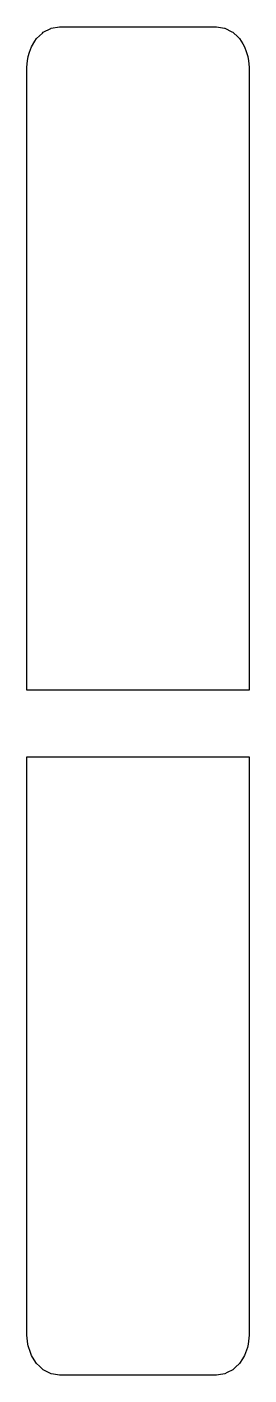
# Model space of a CAD drawing. Header units: metres. Extents: x 2.4 to 16, y -13.9 to 68.7.
import ezdxf

# ---------------------------------------------------------------- set-up
doc = ezdxf.new("R2010")
doc.units = ezdxf.units.M

msp = doc.modelspace()

# ---------------------------------------------------------------- linework, layer by layer
for p, q in [((3.4, 68.362), (3.862, 68.597)), ((3.862, 68.597), (3.882, 68.607)), ((3.882, 68.607), (4.394, 68.689)), ((4.394, 68.689), (4.4, 68.69)), ((4.4, 68.69), (13.895, 68.69)), ((13.895, 68.69), (14, 68.69)), ((14, 68.69), (14.499, 68.61)), ((14.499, 68.61), (14.518, 68.607)), ((14.518, 68.607), (14.948, 68.388)), ((2.668, 67.466), (2.888, 67.817)), ((2.888, 67.817), (2.986, 67.973)), ((2.986, 67.973), (3.343, 68.309)), ((3.343, 68.309), (3.4, 68.362)), ((14.948, 68.388), (15, 68.362)), ((15, 68.362), (15.325, 68.057)), ((15.325, 68.057), (15.414, 67.973)), ((15.414, 67.973), (15.619, 67.646)), ((2.468, 66.876), (2.556, 67.136)), ((2.556, 67.136), (2.668, 67.466)), ((15.619, 67.646), (15.732, 67.466)), ((15.732, 67.466), (15.827, 67.184)), ((15.827, 67.184), (15.932, 66.876)), ((2.4, 66.22), (2.44, 66.623)), ((2.4, 65.291), (2.4, 66.22)), ((2.44, 66.623), (2.468, 66.876)), ((15.932, 66.876), (15.96, 66.623)), ((15.96, 66.623), (16, 66.22)), ((16, 66.22), (16, 64.733)), ((2.4, 65.225), (2.4, 65.291)), ((2.4, 63.632), (2.4, 65.225)), ((16, 64.733), (16, 62.774)), ((2.4, 62.359), (2.4, 63.632)), ((2.4, 62.158), (2.4, 62.359)), ((2.4, 61.06), (2.4, 62.158)), ((16, 62.774), (16, 62.435)), ((16, 62.435), (16, 61.03)), ((2.4, 60.812), (2.4, 61.06)), ((2.4, 59.831), (2.4, 60.812)), ((16, 61.03), (16, 59.99)), ((2.4, 58.932), (2.4, 59.831)), ((16, 59.99), (16, 59.149)), ((2.4, 58.648), (2.4, 58.932)), ((16, 59.149), (16, 58.419)), ((16, 59.149), (16, 59.149)), ((2.4, 57.786), (2.4, 58.648)), ((16, 58.419), (16, 57.746)), ((2.4, 57.494), (2.4, 57.786)), ((2.4, 56.636), (2.4, 57.494)), ((16, 57.746), (16, 57.09)), ((16, 57.09), (16, 56.519)), ((2.4, 56.355), (2.4, 56.636)), ((2.4, 56.122), (2.4, 56.355)), ((16, 56.519), (16, 55.991)), ((2.4, 55.954), (2.4, 56.122)), ((2.4, 53.745), (2.4, 55.954)), ((16, 55.991), (16, 47.205)), ((2.4, 51.504), (2.4, 53.745)), ((2.4, 47.205), (2.4, 51.504)), ((2.4, 40.675), (2.4, 47.205)), ((16, 47.205), (16, 40.675)), ((2.4, 32.614), (2.4, 40.675)), ((16, 40.675), (16, 32.614)), ((2.4, 30.538), (2.4, 32.614)), ((16, 32.614), (16, 28.046)), ((2.4, 28.046), (2.4, 30.538)), ((9.573, 28.046), (2.4, 28.046)), ((16, 28.046), (9.573, 28.046)), ((2.4, 21.924), (2.4, 23.954)), ((2.4, 23.954), (8.827, 23.954)), ((8.827, 23.954), (16, 23.954)), ((16, 23.954), (16, 19.386)), ((2.4, 19.386), (2.4, 21.924)), ((2.4, 15.873), (2.4, 19.386)), ((16, 19.386), (16, 15.873)), ((2.4, 7.992), (2.4, 15.873)), ((16, 15.873), (16, 7.992)), ((2.4, 4.473), (2.4, 7.992)), ((16, 7.992), (16, -0.396)), ((2.4, 1.635), (2.4, 4.473)), ((2.4, -0.806), (2.4, 1.635)), ((2.4, -1.021), (2.4, -0.806)), ((16, -0.396), (16, -0.971)), ((2.4, -1.289), (2.4, -1.021)), ((2.4, -1.583), (2.4, -1.289)), ((2.4, -2.455), (2.4, -1.583)), ((16, -0.971), (16, -1.609)), ((16, -1.609), (16, -2.207)), ((2.4, -2.746), (2.4, -2.455)), ((16, -2.207), (16, -2.836)), ((2.4, -3.642), (2.4, -2.746)), ((16, -2.836), (16, -3.542)), ((16, -2.836), (16, -2.836)), ((2.4, -4.596), (2.4, -3.642)), ((16, -3.542), (16, -4.392)), ((2.4, -4.866), (2.4, -4.596)), ((2.4, -5.917), (2.4, -4.866)), ((16, -4.392), (16, -5.501)), ((16, -5.501), (16, -6.019)), ((2.4, -6.15), (2.4, -5.917)), ((2.4, -7.346), (2.4, -6.15)), ((16, -6.019), (16, -7.515)), ((2.4, -8.786), (2.4, -7.346)), ((16, -7.515), (16, -10.007)), ((2.4, -8.93), (2.4, -8.786)), ((2.4, -10.694), (2.4, -8.93)), ((2.4, -11.484), (2.4, -10.694)), ((16, -10.007), (16, -10.21)), ((16, -10.21), (16, -11.484)), ((2.456, -12.043), (2.4, -11.484)), ((16, -11.484), (15.944, -12.043)), ((2.468, -12.149), (2.456, -12.043)), ((2.609, -12.559), (2.468, -12.149)), ((15.899, -12.245), (15.732, -12.729)), ((15.932, -12.149), (15.899, -12.245)), ((15.944, -12.043), (15.932, -12.149)), ((2.668, -12.729), (2.609, -12.559)), ((2.843, -13.003), (2.668, -12.729)), ((2.986, -13.227), (2.843, -13.003)), ((15.601, -12.934), (15.414, -13.227)), ((15.732, -12.729), (15.601, -12.934)), ((3.161, -13.388), (2.986, -13.227)), ((3.4, -13.609), (3.161, -13.388)), ((3.558, -13.688), (3.4, -13.609)), ((3.882, -13.849), (3.558, -13.688)), ((4.023, -13.872), (3.882, -13.849)), ((4.4, -13.931), (4.023, -13.872)), ((6.843, -13.931), (4.4, -13.931)), ((14, -13.931), (6.843, -13.931)), ((14.136, -13.91), (14, -13.931)), ((14.518, -13.849), (14.136, -13.91)), ((14.665, -13.776), (14.518, -13.849)), ((15, -13.609), (14.665, -13.776)), ((15.171, -13.452), (15, -13.609)), ((15.414, -13.227), (15.171, -13.452))]:
    msp.add_line(p, q)

doc.saveas('drawing.dxf')
